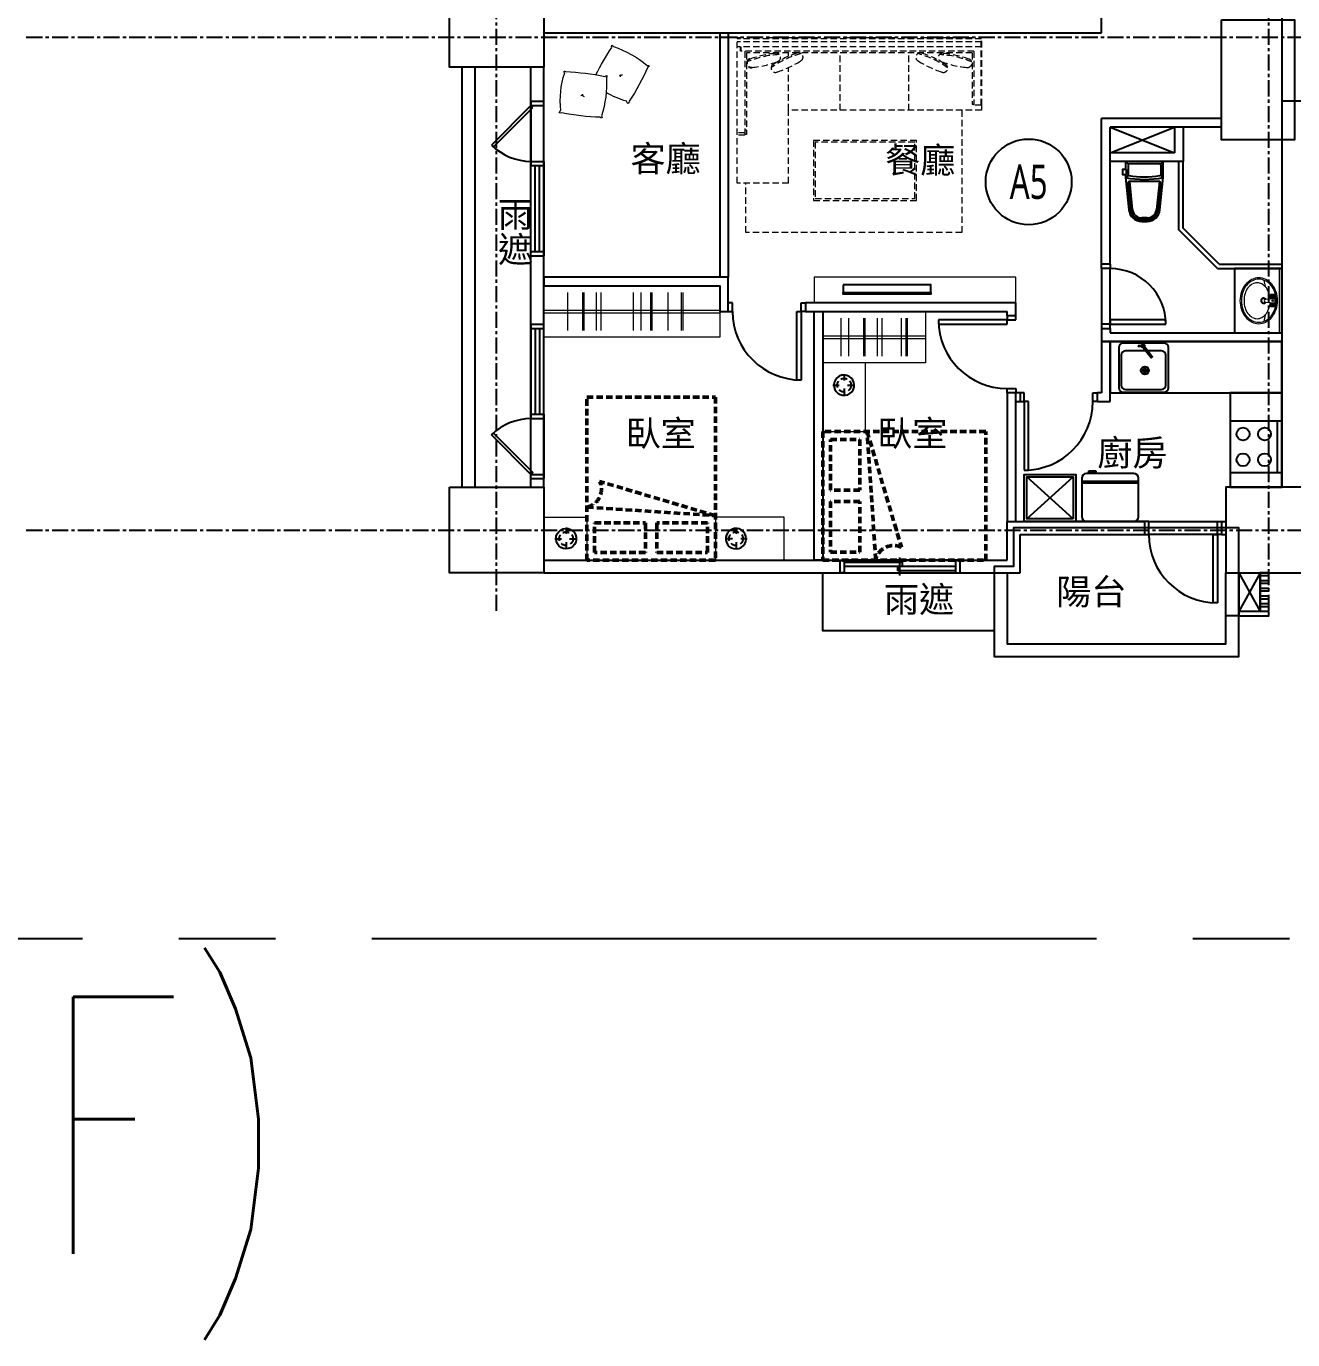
# Model space of a CAD drawing. Header units: millimetres. Extents: x -3377 to 119122, y -22007 to 15479.
# Drawn here: x 51693 to 53169, y 7810 to 9342 of the extents above; entities that cross this region are included whole.
import ezdxf
from ezdxf.enums import TextEntityAlignment as Align

# ---------------------------------------------------------------- set-up
doc = ezdxf.new("R2010")
doc.units = ezdxf.units.MM
doc.header["$LTSCALE"] = 150
doc.header["$MEASUREMENT"] = 0
for name, pattern in [('11', [0.15, 0.1, -0.05]), ('CENTER', [2, 1.25, -0.25, 0.25, -0.25]), ('HIDDEN', [0.375, 0.25, -0.125])]:
    doc.linetypes.add(name, pattern=pattern)
doc.layers.get('0').update_dxf_attribs({"plot": 0})
for name, color, linetype, plot in [('AREA', 3, 'Continuous', False), ('FUNITURE', 9, 'Continuous', False), ('S-ARCH', 252, 'Continuous', False)]:
    doc.layers.add(name, color=color, linetype=linetype, plot=plot)
for name, color, linetype in [('area3', 7, 'HIDDEN'), ('ASSLN', 8, 'Continuous'), ('COL', 1, 'Continuous'), ('Duct', 1, 'Continuous'), ('FIN', 5, 'Continuous'), ('GRID', 5, 'CENTER'), ('OPEN', 4, 'Continuous'), ('SYM', 3, 'Continuous'), ('TEXT', 2, 'Continuous'), ('TOIL', 6, 'Continuous'), ('TOILET', 141, 'Continuous'), ('WALL', 2, 'Continuous'), ('WALL2', 3, 'Continuous'), ('WALL3', 4, 'Continuous')]:
    doc.layers.add(name, color=color, linetype=linetype)
doc.styles.add('C1', font='', dxfattribs={"bigfont": 'japanese.shx'})
doc.styles.add('CS4', font='romans.shx', dxfattribs={"width": 0.7, "height": 45, "bigfont": 'lsp.shx'})
doc.styles.add('HH', font='')
doc.styles.add('HHV', font='')
doc.styles.get('C1').set_extended_font_data('微軟正黑體')
doc.styles.get('HH').set_extended_font_data('Microsoft JhengHei')
doc.styles.get('HHV').set_extended_font_data('@微軟正黑體')

# ---------------------------------------------------------------- blocks, each defined once
blk = doc.blocks.new('A$C3CD31075')
at = {"color": 252}
for p, q in [((-258.5, -1080), (-258.5, -590)), ((-243.5, -1080), (-243.5, -590)), ((496.5, -660), (571.5, -690)), ((496.5, -690), (571.5, -660))]:
    blk.add_line(p, q, dxfattribs=at)
for points in [[(641.5, -900), (696.5, -900), (696.5, -825), (686.5, -825), (686.5, -825), (641.5, -825)], [(361.5, -1180), (361.5, -1247.5), (161.5, -1247.5), (161.5, -1180)]]:
    blk.add_lwpolyline(points, close=True, dxfattribs=at)
blk.add_lwpolyline([(646.5, -1180), (671.5, -1180), (671.5, -1225), (646.5, -1225), (646.5, -1180), (671.5, -1225), (671.5, -1180), (646.5, -1225)], dxfattribs=at)
at = {"layer": 'AREA', "color": 252}
blk.add_lwpolyline([(646.5, -1277.5), (646.5, -1127.5), (384, -1127.5), (384, -1172.5), (361.5, -1172.5), (361.5, -1277.5)], close=True, dxfattribs=at)
blk.add_lwpolyline([(646.5, -1277.5), (646.5, -1127.5), (384, -1127.5), (384, -1172.5), (361.5, -1172.5), (361.5, -1277.5)], close=True, dxfattribs=at)
at = {"layer": 'area3', "color": 252}
blk.add_lwpolyline([(361.5, -1180), (361.5, -1277.5), (646.5, -1277.5), (646.5, -1180)], dxfattribs=at)
at = {"layer": 'ASSLN', "color": 252}
for points in [[(681.5, -1183), (681.5, -1180), (671.5, -1180), (671.5, -1183)], [(681.5, -1192), (681.5, -1189), (671.5, -1189), (671.5, -1192)], [(681.5, -1201), (681.5, -1198), (671.5, -1198), (671.5, -1201)], [(681.5, -1210), (681.5, -1207), (671.5, -1207), (671.5, -1210)], [(681.5, -1225), (646.5, -1225), (646.5, -1230), (681.5, -1230)], [(681.5, -1219), (681.5, -1216), (671.5, -1216), (671.5, -1219)]]:
    blk.add_lwpolyline(points, close=True, dxfattribs=at)
at = {"layer": 'COL', "color": 252}
for points in [[(-273.5, -490), (-163.5, -490), (-163.5, -590), (-273.5, -590)], [(626.5, -535), (711.5, -535), (711.5, -675), (626.5, -675)], [(-273.5, -1080), (-163.5, -1080), (-163.5, -1180), (-273.5, -1180)], [(741.5, -1080), (631.5, -1080), (631.5, -1180), (741.5, -1180)]]:
    blk.add_lwpolyline(points, close=True, dxfattribs=at)
at = {"layer": 'Duct', "color": 252, "linetype": 'CENTER', "ltscale": 3}
blk.add_lwpolyline([(-2626.8, -1606.5), (-2626.8, -349.3), (-2626.9, 1238.2), (3181.4, 1238.1), (3180.9, -349.4), (3180.5, -1606.5), (198.7, -1606.5)], close=True, dxfattribs=at)
blk.add_lwpolyline([(-2626.8, -1606.5), (-2626.8, -349.3), (-2626.9, 1238.2), (3181.4, 1238.1), (3180.9, -349.4), (3180.5, -1606.5), (198.7, -1606.5)], close=True, dxfattribs=at)
at = {"layer": 'FIN', "color": 252}
for p, q in [((506.5, -917), (506.5, -964)), ((559.5, -912), (511.5, -912)), ((533.3, -915), (529.3, -915)), ((529.3, -915), (529.3, -916)), ((533.4, -916), (529.3, -916)), ((533.3, -917), (536.6, -913.7)), ((536.6, -917), (533.3, -913.7)), ((535, -917), (544.2, -928.8)), ((536.6, -915.8), (545.7, -927.5)), ((564.5, -964), (564.5, -917)), ((509.5, -926), (509.5, -961)), ((556.5, -921), (514.5, -921)), ((545, -926.6), (543.4, -927.8)), ((545.7, -928.2), (544.9, -928.9)), ((561.5, -961), (561.5, -926)), ((535.5, -945.5), (538.8, -942.2)), ((538.8, -945.5), (535.5, -942.2)), ((537.1, -946.2), (537.1, -941.5)), ((511.5, -969), (559.5, -969)), ((514.5, -966), (556.5, -966)), ((696.5, -1003), (636.5, -1003)), ((636.5, -1003), (636.5, -1063)), ((691.5, -1063), (691.5, -1003)), ((696.5, -1063), (696.5, -1003)), ((636.5, -1063), (696.5, -1063))]:
    blk.add_line(p, q, dxfattribs=at)
for points in [[(496.5, -970), (696.5, -970), (696.5, -910), (496.5, -910)], [(636.5, -970), (636.5, -1080), (696.5, -1080), (696.5, -970)]]:
    blk.add_lwpolyline(points, close=True, dxfattribs=at)
blk.add_lwpolyline([(496.5, -970), (636.5, -970), (636.5, -1080)], dxfattribs=at)
for centre, radius in [((534.9, -915.3), 1.7), ((537.1, -943.9), 4.63), ((537.1, -943.9), 2.34), ((651.5, -1018), 7.5), ((676.5, -1018), 7.5), ((651.5, -1048), 7.5), ((676.5, -1048), 7.5)]:
    blk.add_circle(centre, radius, dxfattribs=at)
for centre, radius, start, end in [((511.5, -917), 5, 90, 180), ((559.5, -917), 5, 0, 90), ((514.5, -926), 5, 90, 180), ((544.6, -928.5), 0.5, 217.959, 307.959), ((545.4, -927.9), 0.5, 307.959, 37.959), ((556.5, -926), 5, 0, 90), ((511.5, -964), 5, 180, 270), ((514.5, -961), 5, 180, 270), ((556.5, -961), 5, 270, 0), ((559.5, -964), 5, 270, 0)]:
    blk.add_arc(centre, radius, start, end, dxfattribs=at)
at = {"layer": 'FUNITURE', "color": 252, "linetype": '11', "lineweight": 5, "ltscale": 0.5}
for p, q in [((61.8, -555.5, 0), (346.8, -555.5, 0)), ((61.8, -725.5, 0), (61.8, -555.5, 0)), ((346.8, -557.2, 0), (61.8, -557.2, 0)), ((346.8, -560.5, 0), (61.8, -560.5, 0)), ((346.8, -566.6, 0), (61.8, -566.6, 0)), ((337.8, -571.6, 0), (65.8, -571.6, 0)), ((70.8, -571.6, 0), (70.8, -669.6, 0)), ((335.8, -573.6, 0), (72.8, -573.6, 0)), ((72.8, -573.6, 0), (72.8, -668.7, 0)), ((121.8, -577.5, 0), (121.8, -573.6, 0)), ((181.8, -640.5, 0), (181.8, -573.6, 0)), ((261.8, -640.5, 0), (261.8, -573.6, 0)), ((335.8, -573.6, 0), (335.8, -633.5, 0)), ((337.8, -571.6, 0), (337.8, -634.6, 0)), ((121.8, -640.5, 0), (121.8, -590.6, 0)), ((346.8, -640.5, 0), (121.8, -640.5, 0)), ((121.8, -725.5, 0), (121.8, -640.5, 0)), ((323.7, -640.5, 0), (323.7, -783.1, 0)), ((335.8, -633.5, 0), (337.8, -633.5, 0)), ((346.8, -634.6, 0), (337.8, -634.6, 0)), ((346.8, -634.6, 0), (346.8, -640.5, 0)), ((70.8, -666.6, 0), (61.8, -666.6, 0)), ((70.8, -669.6, 0), (61.8, -669.6, 0)), ((72.8, -663.7, 0), (70.8, -663.7, 0)), ((72.8, -668.7, 0), (70.8, -668.7, 0)), ((150.8, -675.5, 0), (150.8, -745.5, 0)), ((270.8, -675.5, 0), (150.8, -675.5, 0)), ((152.8, -677.5, 0), (152.8, -743.5, 0)), ((268.8, -677.5, 0), (152.8, -677.5, 0)), ((268.8, -743.5, 0), (268.8, -677.5, 0)), ((270.8, -745.5, 0), (270.8, -675.5, 0)), ((121.8, -725.5, 0), (61.8, -725.5, 0)), ((71.8, -783.1, 0), (71.8, -725.5, 0)), ((150.8, -745.5, 0), (270.8, -745.5, 0)), ((152.8, -743.5, 0), (268.8, -743.5, 0)), ((323.7, -783.1, 0), (71.8, -783.1, 0))]:
    blk.add_line(p, q, dxfattribs=at)
at = {"layer": 'FUNITURE', "color": 252, "linetype": '11', "ltscale": 0.5}
for p, q in [((65.8, -566.6, 0), (65.8, -571.6, 0)), ((346.8, -634.6, 0), (346.8, -555.5, 0)), ((186.5, -948, 0), (186.5, -957, 0)), ((186.5, -948, 0), (186.5, -957, 0)), ((173.4, -961, 0), (182.5, -961, 0)), ((190.5, -961, 0), (199.6, -961, 0)), ((190.5, -961, 0), (199.6, -961, 0)), ((186.5, -965, 0), (186.5, -974.1, 0)), ((186.5, -965, 0), (186.5, -974.1, 0)), ((-137.5, -1126.9, 0), (-137.5, -1136, 0)), ((60.5, -1126.9, 0), (60.5, -1136, 0)), ((-150.5, -1140, 0), (-141.5, -1140, 0)), ((-150.5, -1140, 0), (-141.5, -1140, 0)), ((-137.5, -1144, 0), (-137.5, -1153.1, 0)), ((-137.5, -1144, 0), (-137.5, -1153.1, 0)), ((-133.5, -1140, 0), (-124.4, -1140, 0)), ((-133.5, -1140, 0), (-124.4, -1140, 0)), ((56.5, -1140, 0), (47.4, -1140, 0)), ((56.5, -1140, 0), (47.4, -1140, 0)), ((60.5, -1144, 0), (60.5, -1153.1, 0)), ((60.5, -1144, 0), (60.5, -1153.1, 0)), ((73.5, -1140, 0), (64.5, -1140, 0)), ((73.5, -1140, 0), (64.5, -1140, 0))]:
    blk.add_line(p, q, dxfattribs=at)
at = {"layer": 'FUNITURE', "color": 252, "lineweight": 13, "ltscale": 0.5}
for p, q in [((-135.8, -852.9, 0), (-135.8, -897.1, 0)), ((-118.5, -852.9, 0), (-118.5, -897.1, 0)), ((-116.5, -897.1, 0), (-116.5, -852.9, 0)), ((-102.3, -852.9, 0), (-102.3, -897.1, 0)), ((-96.9, -852.9, 0), (-96.9, -897.1, 0)), ((-59.4, -852.9, 0), (-59.4, -897.1, 0)), ((-50.3, -852.9, 0), (-50.3, -897.1, 0)), ((-39.1, -852.9, 0), (-39.1, -897.1, 0)), ((-37.1, -897.1, 0), (-37.1, -852.9, 0)), ((-19.1, -852.9, 0), (-19.1, -897.1, 0)), ((-3.3, -852.9, 0), (-3.3, -897.1, 0)), ((-1.2, -897.1, 0), (-1.2, -852.9, 0)), ((182.5, -882.9, 0), (182.5, -927.1, 0)), ((191.7, -882.9, 0), (191.7, -927.1, 0)), ((209, -882.9, 0), (209, -927.1, 0)), ((211, -927.1, 0), (211, -882.9, 0)), ((225.1, -882.9, 0), (225.1, -927.1, 0)), ((230.5, -882.9, 0), (230.5, -927.1, 0)), ((253, -882.9, 0), (253, -927.1, 0)), ((258.3, -882.9, 0), (258.3, -927.1, 0)), ((260.4, -927.1, 0), (260.4, -882.9, 0))]:
    blk.add_line(p, q, dxfattribs=at)
at = {"layer": 'FUNITURE', "color": 252, "lineweight": 5, "ltscale": 0.5}
for p, q in [((-163.5, -873.5, 0), (41.5, -873.5, 0)), ((-163.5, -876.5, 0), (41.5, -876.5, 0)), ((161.5, -903.5, 0), (281.5, -903.5, 0)), ((161.5, -906.5, 0), (281.5, -906.5, 0))]:
    blk.add_line(p, q, dxfattribs=at)
at = {"layer": 'FUNITURE', "color": 252, "linetype": '11', "lineweight": 50, "ltscale": 0.5}
for p, q in [((223.3, -1164.6, 0), (213.3, -1015, 0)), ((213.3, -1015, 0), (253.3, -1150, 0)), ((36.5, -1113.2, 0), (-98.5, -1073.2, 0)), ((-113.1, -1103.2, 0), (36.5, -1113.2, 0))]:
    blk.add_line(p, q, dxfattribs=at)
at = {"layer": 'FUNITURE', "color": 252}
for p, q in [((399.5, -1117), (453.5, -1068)), ((453.5, -1117), (399.5, -1068))]:
    blk.add_line(p, q, dxfattribs=at)
at = {"layer": 'FUNITURE', "color": 252, "ltscale": 0.5}
for p, q in [((463.5, -1069.5), (463.5, -1114.5)), ((524, -1064), (469, -1064)), ((471.8, -1060.7), (479.9, -1060.7)), ((471.8, -1064), (471.8, -1060.7)), ((479.9, -1062), (471.8, -1062)), ((479.9, -1060.7), (479.9, -1064)), ((529.5, -1114.5), (529.5, -1069.5)), ((463.5, -1072.8), (529.5, -1072.8)), ((463.5, -1074.9), (529.5, -1074.9)), ((536.5, -1120), (456.5, -1120)), ((469, -1120), (524, -1120))]:
    blk.add_line(p, q, dxfattribs=at)
at = {"layer": 'FUNITURE', "color": 252, "elevation": 0}
for points in [[(41.5, -550), (41.5, -835)], [(51.5, -550), (51.5, -835)], [(185.5, -843.9), (185.5, -852.8), (287.5, -852.8), (287.5, -843.9), (185.5, -843.9)]]:
    blk.add_lwpolyline(points, dxfattribs=at)
at = {"layer": 'FUNITURE', "color": 252, "lineweight": 5, "elevation": 0}
blk.add_lwpolyline([(-102.7, -599, -0.031972), (-84.3, -567.1, -0.210282), (-84.3, -564.7, -0.22335), (-82.1, -566.1, -0.086254), (-43, -588.1, -0.360506), (-40.5, -588.9, -0.135265), (-42.3, -590.2, -0.041442), (-64, -629.9, -0.202853), (-65.3, -632.5, -0.216577), (-67, -629.8, -0.063306), (-90.8, -619.7, -0.063306)], format="xyb", dxfattribs=at)
blk.add_lwpolyline([(-139.7, -594.9, -0.22726), (-138.1, -595.4, -0.040166), (-92.2, -600.9, -0.210282), (-90, -600, -0.22335), (-90.5, -602.6, -0.086254), (-96.1, -647.1, -0.360506), (-95.9, -649.8, -0.135265), (-97.7, -648.5, -0.041442), (-142.7, -643.5, -0.202853), (-145.6, -643.3, -0.216577), (-143.7, -640.6, -0.1085), (-139.2, -596.9, -0.535299)], format="xyb", close=True, dxfattribs=at)
blk.add_lwpolyline([(386.5, -865), (386.5, -835), (151.5, -835), (151.5, -865)], close=True, dxfattribs=at)
at = {"layer": 'FUNITURE', "color": 252, "lineweight": 5, "ltscale": 0.5, "elevation": 0}
for points in [[(41.5, -905), (-163.5, -905), (-163.5, -845), (41.5, -845)], [(281.5, -935), (161.5, -935), (161.5, -875), (281.5, -875)], [(211.5, -935), (161.5, -935), (161.5, -1015), (211.5, -1015)], [(-163.5, -1165), (-163.5, -1115), (-113.5, -1115), (-113.5, -1165)], [(116.5, -1165), (116.5, -1115), (36.5, -1115), (36.5, -1165)]]:
    blk.add_lwpolyline(points, close=True, dxfattribs=at)
at = {"layer": 'FUNITURE', "color": 252, "linetype": 'ByBlock', "elevation": 0}
blk.add_lwpolyline([(185.5, -852.8), (287.5, -852.8), (287.5, -854.7), (185.5, -854.7)], close=True, dxfattribs=at)
at = {"layer": 'FUNITURE', "color": 252, "linetype": '11', "ltscale": 0.5, "elevation": 0}
for points in [[(186.5, -949.2), (183.6, -949.5), (180.8, -950.6), (178.4, -952.4), (176.5, -954.6), (175.2, -957.3), (174.7, -960.2), (174.8, -963.2), (175.7, -966), (177.3, -968.5), (179.4, -970.6), (182, -972), (184.8, -972.8), (187.8, -972.8), (190.7, -972.2), (193.3, -970.8), (195.5, -968.8), (197.1, -966.3), (198.1, -963.5), (198.4, -960.6), (197.9, -957.7), (196.7, -955), (194.9, -952.6), (192.5, -950.8), (189.8, -949.6), (186.9, -949.2), (186.5, -949.2)], [(-149.3, -1140), (-149, -1137.1), (-147.9, -1134.3), (-146.1, -1131.9), (-143.9, -1130), (-141.2, -1128.7), (-138.3, -1128.2), (-135.3, -1128.3), (-132.5, -1129.2), (-130, -1130.8), (-127.9, -1132.9), (-126.5, -1135.5), (-125.7, -1138.3), (-125.7, -1141.3), (-126.3, -1144.2), (-127.7, -1146.8), (-129.7, -1149), (-132.2, -1150.6), (-135, -1151.6), (-137.9, -1151.9), (-140.8, -1151.4), (-143.5, -1150.2), (-145.9, -1148.4), (-147.7, -1146), (-148.9, -1143.3), (-149.3, -1140.4), (-149.3, -1140)], [(72.3, -1140), (72, -1137.1), (70.9, -1134.3), (69.1, -1131.9), (66.9, -1130), (64.2, -1128.7), (61.3, -1128.2), (58.3, -1128.3), (55.5, -1129.2), (53, -1130.8), (50.9, -1132.9), (49.5, -1135.5), (48.7, -1138.3), (48.7, -1141.3), (49.3, -1144.2), (50.7, -1146.8), (52.7, -1149), (55.2, -1150.6), (58, -1151.6), (60.9, -1151.9), (63.8, -1151.4), (66.5, -1150.2), (68.9, -1148.4), (70.7, -1146), (71.9, -1143.3), (72.3, -1140.4), (72.3, -1140)]]:
    blk.add_lwpolyline(points, close=True, dxfattribs=at)
at = {"layer": 'FUNITURE', "color": 252, "linetype": '11', "lineweight": 50, "ltscale": 0.5, "elevation": 0}
for points in [[(36.5, -1165), (-113.5, -1165), (-113.5, -975), (36.5, -975), (36.5, -1165)], [(161.5, -1015), (161.5, -1165), (351.5, -1165), (351.5, -1015), (161.5, -1015)]]:
    blk.add_lwpolyline(points, dxfattribs=at)
for points in [[(170.5, -1024.2), (204.9, -1024.2), (204.9, -1083.3), (170.5, -1083.3)], [(170.5, -1155.8), (204.9, -1155.8), (204.9, -1096.7), (170.5, -1096.7)], [(-104.3, -1156), (-104.3, -1121.6), (-45.1, -1121.6), (-45.1, -1156)], [(27.4, -1156), (27.4, -1121.6), (-31.8, -1121.6), (-31.8, -1156)]]:
    blk.add_lwpolyline(points, close=True, dxfattribs=at)
at = {"layer": 'FUNITURE', "color": 252}
for points in [[(456.5, -1120), (396.5, -1120), (396.5, -1065), (456.5, -1065)], [(453.5, -1117), (399.5, -1117), (399.5, -1068), (453.5, -1068)]]:
    blk.add_lwpolyline(points, close=True, dxfattribs=at)
at = {"layer": 'FUNITURE', "color": 252, "linetype": '11', "ltscale": 0.5}
for centre in [(186.5, -961, 0), (-137.5, -1140, 0), (60.5, -1140, 0)]:
    blk.add_circle(centre, 8, dxfattribs=at)
at = {"layer": 'FUNITURE', "color": 252, "linetype": '11', "lineweight": 5, "ltscale": 0.5}
for centre, radius, start, end in [((78.1, -585.5, 0), 5, 102.7946, 282.7946), ((116.8, -688.3, 0), 113, 92.9555, 112.6337), ((116.4, -686.6, 0), 113, 95.1665, 110.4228), ((166.5, -683.2, 0), 113, 105.4782, 125.1564), ((165.7, -681.6, 0), 113, 107.6891, 122.9454), ((107.4, -578.9, 0), 5, 282.7946, 102.7946), ((133.6, -578.5, 0), 5, 295.3173, 115.3173), ((275.1, -578.5, 0), 5, 64.6827, 244.6827), ((242.1, -683.2, 0), 113, 54.8436, 74.5218), ((242.9, -681.6, 0), 113, 57.0546, 72.3109), ((301.2, -578.9, 0), 5, 77.2054, 257.2054), ((291.8, -688.3, 0), 113, 67.3663, 87.0445), ((292.2, -686.6, 0), 113, 69.5772, 84.8335), ((330.5, -585.5, 0), 5, 257.2054, 77.2054), ((69.1, -477.9, 0), 113, 275.1665, 290.4228), ((106.4, -591.3, 0), 5, 115.3173, 295.3173), ((74.2, -488.1, 0), 113, 287.6891, 302.9454), ((334.4, -488.1, 0), 113, 237.0546, 252.3109), ((302.2, -591.3, 0), 5, 244.6827, 64.6827), ((339.5, -477.9, 0), 113, 249.5772, 264.8335)]:
    blk.add_arc(centre, radius, start, end, dxfattribs=at)
at = {"layer": 'FUNITURE', "color": 252, "linetype": '11', "ltscale": 0.5}
blk.add_arc((78.1, -585.5, 0), 5, 102.7946, 282.7946, dxfattribs=at)
at = {"layer": 'FUNITURE', "color": 252, "lineweight": 5}
for centre, radius, start, end in [((-73.6, -597.1, 0), 2.33, 239.1607, 325.9974), ((-75.9, -600.7, 0), 1.96, 335.7527, 56.9424), ((-120.2, -621.4, 0), 1.96, 267.9793, 349.1689), ((-116, -622.1, 0), 2.33, 171.3872, 258.224)]:
    blk.add_arc(centre, radius, start, end, dxfattribs=at)
at = {"layer": 'FUNITURE', "color": 252, "ltscale": 0.5}
for centre, start, end in [((469, -1069.5), 90, 180), ((524, -1069.5), 360, 90), ((469, -1114.5), 180, 270), ((524, -1114.5), 270, 360)]:
    blk.add_arc(centre, 5.5, start, end, dxfattribs=at)
at = {"layer": 'FUNITURE', "color": 252, "linetype": '11', "lineweight": 50, "ltscale": 0.5}
for centre, start, end in [((-117.7, -1082.4, 0), 282.537, 25.4845), ((244.1, -1169.3, 0), 64.5155, 167.463)]:
    blk.add_arc(centre, 21.3, start, end, dxfattribs=at)
at = {"layer": 'GRID', "color": 252, "ltscale": 0.1}
for p, q in [((-218.5, -1224.2), (-218.5, 1411)), ((681.5, -1224.2), (681.5, 1411)), ((-766.7, -555), (3025, -555)), ((-766.7, -1130), (3025, -1130))]:
    blk.add_line(p, q, dxfattribs=at)
at = {"layer": 'OPEN', "color": 252, "linetype": 'Continuous', "lineweight": -2}
for p, q in [((-178.5, -635), (-224.5, -681)), ((-222.3, -683.1), (-176.4, -637.1)), ((-178.5, -630), (-178.5, -635)), ((-178.5, -635), (-163.5, -635)), ((-178.5, -635), (-178.5, -700)), ((-176.4, -637.1), (-178.5, -635)), ((-163.5, -635), (-163.5, -630)), ((-163.5, -700), (-163.5, -635)), ((-224.5, -681), (-222.3, -683.1)), ((-178.5, -705), (-178.5, -700)), ((-178.5, -700), (-163.5, -700)), ((-163.5, -700), (-163.5, -705)), ((-178.5, -995), (-178.5, -1000)), ((-163.5, -1000), (-163.5, -995)), ((-178.5, -1000), (-163.5, -1000)), ((-178.5, -1065), (-178.5, -1000)), ((-163.5, -1000), (-163.5, -1065)), ((-224.5, -1019), (-222.3, -1016.9)), ((-178.5, -1065), (-224.5, -1019)), ((-222.3, -1016.9), (-176.4, -1062.9)), ((-176.4, -1062.9), (-178.5, -1065)), ((-178.5, -1070), (-178.5, -1065)), ((-178.5, -1065), (-163.5, -1065)), ((-163.5, -1065), (-163.5, -1070))]:
    blk.add_line(p, q, dxfattribs=at)
at = {"layer": 'OPEN', "color": 252, "linetype": 'Continuous'}
for p, q in [((-178.5, -700), (-178.5, -705)), ((-163.5, -705), (-163.5, -700)), ((-178.5, -705), (-163.5, -705)), ((-178.5, -805), (-178.5, -705)), ((-173.5, -805), (-173.5, -705)), ((-168.5, -805), (-168.5, -705)), ((-163.5, -705), (-163.5, -805)), ((-178.5, -810), (-178.5, -805)), ((-178.5, -805), (-163.5, -805)), ((-163.5, -805), (-163.5, -810)), ((486.5, -825), (486.5, -820)), ((496.5, -825), (486.5, -825)), ((486.5, -825), (486.5, -890)), ((496.5, -820), (496.5, -825)), ((496.5, -890), (496.5, -825)), ((56.5, -865, 0), (51.5, -865, 0)), ((56.5, -875, 0), (56.5, -865, 0)), ((136.5, -875, 0), (136.5, -865, 0)), ((136.5, -865, 0), (141.5, -865, 0)), ((51.5, -875, 0), (56.5, -875, 0)), ((131.5, -955, 0), (131.5, -875, 0)), ((131.5, -875, 0), (136.5, -875, 0)), ((141.5, -875, 0), (136.5, -875, 0)), ((136.5, -875, 0), (136.5, -955, 0)), ((376.5, -885, 0), (296.5, -885, 0)), ((296.5, -885, 0), (296.5, -890, 0)), ((376.5, -880, 0), (376.5, -885, 0)), ((376.5, -885, 0), (386.5, -885, 0)), ((376.5, -890, 0), (376.5, -885, 0)), ((386.5, -885, 0), (386.5, -880, 0)), ((561.5, -885), (496.5, -885)), ((496.5, -885), (496.5, -890)), ((561.5, -890), (561.5, -885)), ((-178.5, -890), (-178.5, -895)), ((-178.5, -895), (-163.5, -895)), ((-178.5, -895), (-178.5, -995)), ((-173.5, -895), (-173.5, -995)), ((-168.5, -895), (-168.5, -995)), ((-163.5, -895), (-163.5, -890)), ((-163.5, -995), (-163.5, -895)), ((296.5, -890, 0), (376.5, -890, 0)), ((496.5, -890), (486.5, -890)), ((486.5, -890), (486.5, -895)), ((496.5, -895), (496.5, -890)), ((496.5, -890), (561.5, -890)), ((136.5, -955, 0), (131.5, -955, 0)), ((376.5, -970, 0), (376.5, -965, 0)), ((376.5, -965, 0), (386.5, -965, 0)), ((386.5, -965, 0), (386.5, -970, 0)), ((396.5, -970, 0), (391.5, -970, 0)), ((391.5, -980, 0), (396.5, -980, 0)), ((396.5, -980, 0), (396.5, -970, 0)), ((396.5, -980, 0), (396.5, -1060, 0)), ((401.5, -980, 0), (396.5, -980, 0)), ((401.5, -1060, 0), (401.5, -980, 0)), ((476.5, -980, 0), (476.5, -970, 0)), ((476.5, -970, 0), (481.5, -970, 0)), ((481.5, -980, 0), (476.5, -980, 0)), ((-178.5, -1000), (-178.5, -995)), ((-178.5, -995), (-163.5, -995)), ((-163.5, -995), (-163.5, -1000)), ((396.5, -1060, 0), (401.5, -1060, 0)), ((541.5, -1120), (536.5, -1120)), ((541.5, -1135), (541.5, -1120)), ((541.5, -1120), (621.5, -1120)), ((621.5, -1135), (621.5, -1120)), ((621.5, -1120), (626.5, -1120)), ((536.5, -1135), (541.5, -1135)), ((621.5, -1135), (541.5, -1135)), ((616.5, -1215), (616.5, -1135)), ((616.5, -1135), (621.5, -1135)), ((626.5, -1135), (621.5, -1135)), ((621.5, -1135), (621.5, -1215)), ((251.5, -1183), (251.5, -1162)), ((181.5, -1165), (186.5, -1165)), ((186.5, -1165), (186.5, -1180)), ((316.5, -1165), (186.5, -1165)), ((186.5, -1167.5), (254, -1167.5)), ((316.5, -1172.5), (186.5, -1172.5)), ((249, -1177.5), (249, -1172.5)), ((316.5, -1177.5), (249, -1177.5)), ((254, -1167.5), (254, -1172.5)), ((321.5, -1165), (316.5, -1165)), ((316.5, -1165), (316.5, -1180)), ((186.5, -1180), (181.5, -1180)), ((186.5, -1180), (316.5, -1180)), ((316.5, -1180), (321.5, -1180)), ((621.5, -1215), (616.5, -1215))]:
    blk.add_line(p, q, dxfattribs=at)
at = {"layer": 'OPEN', "color": 252, "linetype": 'Continuous', "lineweight": -2}
for centre, start, end in [((-178.5, -635), 225, 270), ((-178.5, -1065), 90, 135)]:
    blk.add_arc(centre, 65, start, end, dxfattribs=at)
at = {"layer": 'OPEN', "color": 252, "linetype": 'Continuous'}
for centre, radius, start, end in [((496.5, -890), 65, 0, 90), ((136.5, -875, 0), 80, 180, 270), ((376.5, -885, 0), 80, 180, 270), ((396.5, -980, 0), 80, 270, 0), ((621.5, -1135), 80, 180, 270)]:
    blk.add_arc(centre, radius, start, end, dxfattribs=at)
at = {"layer": 'SYM', "color": 252}
blk.add_circle((401.6, -724), 50, dxfattribs=at)
at = {"layer": 'TOIL', "color": 252}
for p, q in [((517.8, -703.3, 0), (515.1, -700.6, 0)), ((517.5, -704, 0), (517.5, -715.6, 0)), ((554.5, -703, 0), (518.5, -703, 0)), ((555.2, -703.3, 0), (557.9, -700.6, 0)), ((555.5, -704, 0), (555.5, -715.6, 0)), ((576.5, -780), (576.5, -700)), ((581.5, -777.9), (581.5, -700)), ((515.1, -709.4, 0), (514.5, -709.4, 0)), ((515.1, -715.4, 0), (514.5, -715.4, 0)), ((517.7, -716.3, 0), (514.5, -719, 0)), ((515.1, -709.4, 0), (515.1, -715.4, 0)), ((515.1, -715.4, 0), (515.1, -715.4, 0)), ((515.1, -715.4, 0), (515.1, -715.4, 0)), ((515.1, -715.4, 0), (515.1, -715.4, 0)), ((515.1, -715.4, 0), (515.1, -715.4, 0)), ((555.3, -716.3, 0), (558.5, -719, 0)), ((517.2, -725.7, 0), (520.4, -756.4, 0)), ((519, -723.5, 0), (522.4, -756.2, 0)), ((553.8, -723.5, 0), (519.2, -723.5, 0)), ((554, -723.5, 0), (550.6, -756.2, 0)), ((555.8, -725.7, 0), (552.6, -756.4, 0)), ((539.6, -766, 0), (533.4, -766, 0)), ((539.6, -768, 0), (533.4, -768, 0)), ((621.5, -825), (576.5, -780)), ((623.6, -820), (581.5, -777.9)), ((621.5, -825), (696.5, -825)), ((623.6, -820), (696.5, -820))]:
    blk.add_line(p, q, dxfattribs=at)
blk.add_lwpolyline([(514.5, -709.4), (511.1, -709.4), (511.1, -715.4), (514.5, -715.4), (514.5, -719), (518.5, -756.6, 0.383798), (533.4, -770), (539.6, -770, 0.383798), (554.5, -756.6), (558.5, -719), (558.5, -702, 0.414214), (556.5, -700), (516.5, -700, 0.414214), (514.5, -702)], format="xyb", close=True, dxfattribs=at)
for centre, radius, start, end in [((518.5, -704, 0), 1, 90, 180), ((554.5, -704, 0), 1, 0, 90), ((536.5, -599, 0), 122, 259.6111, 280.3889), ((518.5, -715.6, 0), 1, 180, 261.2257), ((536.5, -599, 0), 119, 261.2257, 278.7743), ((554.5, -715.6, 0), 1, 278.7743, 0), ((519.2, -725.5, 0), 2, 90, 186.0132), ((553.8, -725.5, 0), 2, 353.9868, 90), ((533.4, -755, 0), 13, 186.0132, 270), ((533.4, -755, 0), 11, 186.0132, 270), ((539.6, -755, 0), 11, 270, 353.9868), ((539.6, -755, 0), 13, 270, 353.9868)]:
    blk.add_arc(centre, radius, start, end, dxfattribs=at)
at = {"layer": 'TOILET', "color": 252, "lineweight": 13}
for p, q in [((641.5, -825), (641.5, -900)), ((696.5, -825), (641.5, -825)), ((693.5, -825), (693.5, -900)), ((696.5, -900), (696.5, -825)), ((675.5, -838.4), (677.4, -846.1)), ((688.4, -855.3), (683.6, -855.3)), ((683.6, -855.3), (683.6, -860.5)), ((688.4, -857.7), (683.6, -857.7)), ((684.3, -856), (687.7, -859.4)), ((684.3, -859.4), (687.7, -856)), ((686, -855.3), (686, -860.1)), ((688.4, -855.3), (688.4, -869.7)), ((677.7, -860.9), (688.4, -860.1)), ((677.7, -864.1), (688.4, -864.9)), ((683.6, -864.5), (683.6, -869.7)), ((688.4, -867.3), (683.6, -867.3)), ((688.4, -869.7), (683.6, -869.7)), ((684.3, -865.6), (687.7, -869)), ((684.3, -869), (687.7, -865.6)), ((686, -864.9), (686, -869.7)), ((677.4, -878.9), (675.5, -886.6)), ((696.5, -900), (641.5, -900))]:
    blk.add_line(p, q, dxfattribs=at)
for centre, radius in [((686, -857.7), 2.39), ((686, -867.3), 2.39), ((686, -862.5), 0.955)]:
    blk.add_circle(centre, radius, dxfattribs=at)
for centre, radius, start, end in [((671.9, -858.1), 22.8, 116.7598, 140.5993), ((671.9, -858.1), 21.2, 116.7598, 140.5993), ((669.8, -853.9), 18.2, 89.9999, 116.7599), ((669.8, -853.9), 16.5, 89.9999, 116.7599), ((667.9, -852.8), 11.3, 89.9999, 119.6633), ((667.9, -852.8), 11.3, 60.3365, 89.9999), ((669.8, -853.9), 18.2, 63.2399, 89.9999), ((669.8, -853.9), 16.5, 63.2399, 89.9999), ((667.7, -858.1), 21.2, 39.4005, 63.24), ((667.7, -858.1), 22.8, 39.4005, 63.24), ((680.3, -862.5), 32.4, 161.2092, 179.9999), ((680.3, -862.5), 30.8, 161.2092, 179.9999), ((675.1, -860.8), 27, 140.5992, 161.2092), ((675.1, -860.8), 25.4, 140.5992, 161.2092), ((681.4, -862.5), 28.8, 163.2351, 179.9999), ((674.7, -860.5), 21.8, 143.9725, 163.2352), ((670.5, -857.4), 16.6, 119.6632, 143.9726), ((665.2, -857.4), 16.6, 36.0272, 60.3365), ((661, -860.5), 21.8, 16.7646, 36.0273), ((654.4, -862.5), 28.8, 3.9271, 16.7646), ((664.4, -860.8), 25.4, 18.7906, 39.4005), ((664.4, -860.8), 27, 18.7906, 39.4006), ((659.3, -862.5), 30.8, 359.9999, 18.7906), ((659.3, -862.5), 32.4, 359.9999, 18.7906), ((680.3, -862.5), 32.4, 179.9999, 198.7906), ((680.3, -862.5), 30.8, 179.9999, 198.7906), ((675.1, -864.2), 27, 198.7906, 219.4005), ((675.1, -864.2), 25.4, 198.7906, 219.4005), ((681.4, -862.5), 28.8, 179.9999, 196.7647), ((674.7, -864.5), 21.8, 196.7646, 216.0273), ((675.5, -862.5), 3.34, 28.7782, 331.2216), ((675.5, -862.5), 2.39, 39.0727, 320.927), ((677.7, -862.5), 1.56, 89.9999, 269.9999), ((661, -864.5), 21.8, 323.9725, 343.2352), ((654.4, -862.5), 28.8, 343.2352, 356.0727), ((664.4, -864.2), 25.4, 320.5992, 341.2092), ((664.4, -864.2), 27, 320.5992, 341.2092), ((659.3, -862.5), 30.8, 341.2092, 359.9999), ((659.3, -862.5), 32.4, 341.2092, 359.9999), ((671.9, -866.9), 22.8, 219.4005, 243.24), ((671.9, -866.9), 21.2, 219.4005, 243.24), ((670.5, -867.6), 16.6, 216.0272, 240.3365), ((669.8, -871.1), 18.2, 243.2399, 269.9999), ((667.9, -872.2), 11.3, 240.3365, 269.9999), ((669.8, -871.1), 16.5, 243.2399, 269.9999), ((667.9, -872.2), 11.3, 269.9999, 299.6633), ((669.8, -871.1), 16.5, 269.9999, 296.7599), ((669.8, -871.1), 18.2, 269.9999, 296.7599), ((665.2, -867.6), 16.6, 299.6633, 323.9726), ((667.7, -866.9), 21.2, 296.7598, 320.5993), ((667.7, -866.9), 22.8, 296.7598, 320.5993)]:
    blk.add_arc(centre, radius, start, end, dxfattribs=at)
at = {"layer": 'WALL', "color": 252}
for p, q in [((486.5, -550), (486.5, -320)), ((696.5, -375), (696.5, -630)), ((-163.5, -550), (486.5, -550)), ((-163.5, -550), (486.5, -550)), ((-178.5, -1080), (-178.5, -590)), ((-163.5, -1080), (-163.5, -590)), ((696.5, -612.5), (696.5, -1080)), ((-178.5, -630), (-163.5, -630)), ((981.5, -630), (696.5, -630)), ((-178.5, -810), (-163.5, -810)), ((-178.5, -890), (-163.5, -890)), ((-178.5, -1070), (-163.5, -1070)), ((376.5, -1120), (536.5, -1120)), ((376.5, -1165), (376.5, -1120)), ((536.5, -1120), (536.5, -1135)), ((626.5, -1120), (626.5, -1135)), ((626.5, -1120), (626.5, -1120)), ((626.5, -1120), (631.5, -1120)), ((391.5, -1135), (536.5, -1135)), ((391.5, -1180), (391.5, -1135)), ((626.5, -1135), (626.5, -1135)), ((626.5, -1135), (631.5, -1135)), ((-163.5, -1165), (376.5, -1165)), ((181.5, -1165), (181.5, -1180)), ((321.5, -1165), (321.5, -1180)), ((-163.5, -1180), (391.5, -1180))]:
    blk.add_line(p, q, dxfattribs=at)
blk.add_lwpolyline([(631.5, -1180), (646.5, -1180), (646.5, -1230), (631.5, -1230)], close=True, dxfattribs=at)
at = {"layer": 'WALL2', "color": 252}
for p, q in [((626.5, -650), (486.5, -650)), ((486.5, -820), (486.5, -650)), ((626.5, -660), (496.5, -660)), ((496.5, -820), (496.5, -660)), ((571.5, -690), (496.5, -690)), ((581.5, -700), (496.5, -700)), ((496.5, -820), (486.5, -820)), ((386.5, -865, 0), (141.5, -865, 0)), ((141.5, -865, 0), (141.5, -875, 0)), ((386.5, -875, 0), (386.5, -865, 0)), ((141.5, -875, 0), (376.5, -875, 0)), ((151.5, -1165, 0), (151.5, -875, 0)), ((161.5, -875, 0), (161.5, -1165, 0)), ((376.5, -880, 0), (376.5, -875, 0)), ((386.5, -880, 0), (376.5, -880, 0)), ((386.5, -880, 0), (386.5, -875, 0)), ((486.5, -895), (486.5, -910)), ((486.5, -895), (496.5, -895)), ((496.5, -895), (496.5, -900)), ((496.5, -900), (696.5, -900)), ((486.5, -910), (486.5, -970, 0)), ((496.5, -910), (486.5, -910)), ((486.5, -910), (696.5, -910)), ((496.5, -980, 0), (496.5, -910)), ((376.5, -970, 0), (376.5, -1120, 0)), ((386.5, -970), (376.5, -970, 0)), ((386.5, -1120, 0), (386.5, -970)), ((391.5, -970, 0), (386.5, -970, 0)), ((386.5, -980, 0), (391.5, -980, 0)), ((391.5, -970, 0), (391.5, -980, 0)), ((486.5, -970, 0), (481.5, -970, 0)), ((481.5, -970, 0), (481.5, -980, 0)), ((481.5, -980, 0), (486.5, -980, 0)), ((486.5, -980, 0), (496.5, -980, 0)), ((161.5, -1165, 0), (151.5, -1165, 0))]:
    blk.add_line(p, q, dxfattribs=at)
at = {"layer": 'WALL2', "color": 252, "linetype": 'Continuous'}
for p, q in [((571.5, -660), (571.5, -690)), ((581.5, -660), (581.5, -700))]:
    blk.add_line(p, q, dxfattribs=at)
at = {"layer": 'WALL2', "color": 252, "elevation": 0}
blk.add_lwpolyline([(51.5, -875), (51.5, -835), (-163.5, -835), (-163.5, -845), (41.5, -845), (41.5, -875), (51.5, -875)], close=True, dxfattribs=at)
at = {"layer": 'WALL3', "color": 252}
for points in [[(361.5, -1180), (361.5, -1277.5), (646.5, -1277.5), (646.5, -1180)], [(376.5, -1180), (376.5, -1262.5), (631.5, -1262.5), (631.5, -1262.5), (631.5, -1180)]]:
    blk.add_lwpolyline(points, dxfattribs=at)
at = {"layer": 'SYM', "color": 252, "style": 'C1', "width": 0.7}
blk.add_text('A5', height=40, dxfattribs=at).set_placement((401.6, -724), align=Align.MIDDLE)
at = {"layer": 'TEXT', "color": 252, "style": 'HH'}
for s, p in [('客廳', (-21.6, -711.8)), ('餐廳', (275.2, -713.5)), ('臥室', (-27.3, -1032.2)), ('臥室', (265.9, -1032.2)), ('廚房', (522.6, -1054.9)), ('雨遮', (273.8, -1225.8)), ('陽台', (474.7, -1216.8))]:
    blk.add_text(s, height=30, dxfattribs=at).set_placement(p, align=Align.CENTER)
at = {"layer": 'TEXT', "color": 252, "style": 'HHV'}
blk.add_text('雨遮', height=30, rotation=270, dxfattribs=at).set_placement((-212.1, -781.7), align=Align.CENTER)
blk = doc.blocks.new('2021-1102')
blk.add_blockref('A$C3CD31075', (40349.2, -5636))

msp = doc.modelspace()

# ---------------------------------------------------------------- block references
at = {"layer": 'S-ARCH'}
msp.add_blockref('2021-1102', (12110.4, 15520.27), dxfattribs=at)

# ---------------------------------------------------------------- texts
at = {"layer": 'DEFPOINTS', "style": 'CS4', "width": 0.7}
msp.add_text('S2-05 六層~九層 (6F~9F)', height=300, dxfattribs=at).set_placement((48591.6, 7910.14))

doc.saveas('drawing.dxf')
